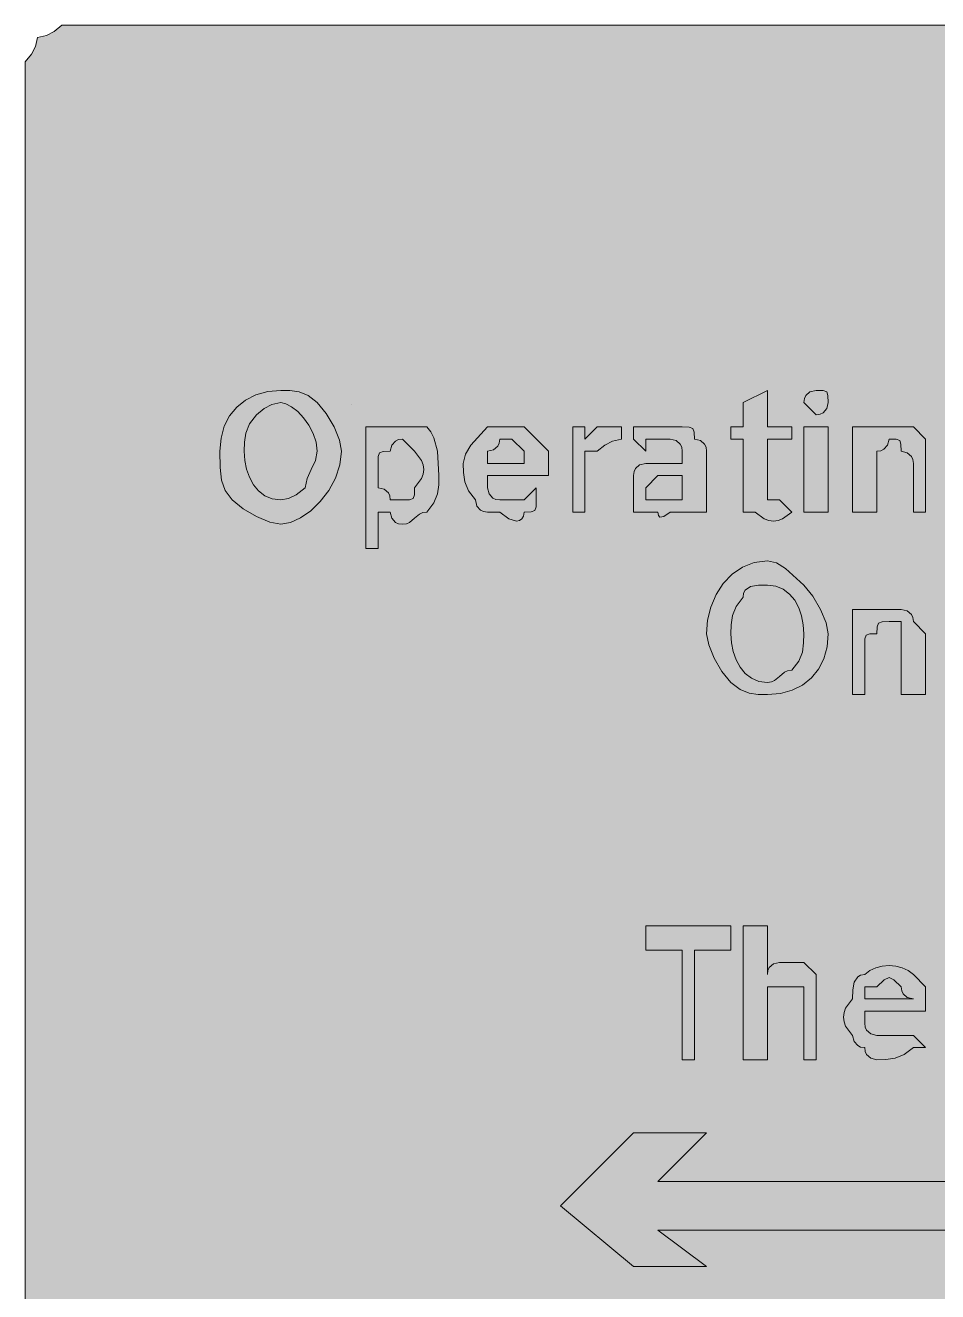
# Model space of a CAD drawing. Header units: metres. Extents: x 10 to 558, y 11 to 258.
# Drawn here: x 9.8 to 99.8, y 133.4 to 258.2 of the extents above; entities that cross this region are included whole.
import ezdxf

# ---------------------------------------------------------------- set-up
doc = ezdxf.new("R2010")
doc.units = ezdxf.units.M
for name, color, linetype, true_color in [('FILL_FIREBRICK_C36B00', 7, 'Continuous', 0xc36b00), ('FILL_WHITE_FFFFFF', 7, 'Continuous', 0xffffff), ('STROKE_WHITE_FFFFFF', 7, 'Continuous', 0xffffff)]:
    doc.layers.add(name, color=color, linetype=linetype, true_color=true_color)

msp = doc.modelspace()

# ---------------------------------------------------------------- hatches: boundary and pattern name
at = {"layer": 'FILL_FIREBRICK_C36B00', "true_color": 0xc36b00}
h = msp.add_hatch(color=7, dxfattribs=at)
h.dxf.hatch_style = 1
h.paths.add_polyline_path([(552.54, 258.22), (553.8, 258.09), (554.83, 257.73), (555.75, 257.04), (557.14, 255.43), (557.56, 254.72), (557.85, 254.04), (558.11, 252.65), (558.15, 251.04), (558.15, 18.24), (558.15, 14.64), (557.75, 14.59), (557.44, 14.43), (556.95, 13.89), (556.46, 13.12), (555.75, 12.24), (554.83, 11.55), (553.8, 11.19), (552.54, 11.06), (550.95, 11.04), (16.95, 11.04), (13.35, 11.04), (12.6, 11.64), (11.83, 12.05), (10.95, 12.24), (10.26, 13.85), (9.9, 15.24), (9.77, 16.63), (9.75, 18.24), (9.75, 251.04), (9.75, 254.64), (10.35, 255.39), (10.76, 256.16), (10.95, 257.04), (11.83, 257.23), (12.6, 257.64), (13.35, 258.24), (16.95, 258.24), (550.95, 258.24), (552.54, 258.22)])
at = {"layer": 'FILL_WHITE_FFFFFF', "true_color": 0xffffff}
h = msp.add_hatch(color=7, dxfattribs=at)
h.dxf.hatch_style = 1
h.paths.add_polyline_path([(36.75, 222.09), (37.65, 221.73), (38.55, 221.04), (39.43, 219.95), (40.2, 218.64), (40.74, 217.33), (40.95, 216.24), (40.79, 214.9), (40.35, 213.6), (39.68, 212.38), (38.85, 211.29), (37.9, 210.37), (36.9, 209.66), (35.9, 209.2), (34.95, 209.04), (33.86, 209.25), (32.55, 209.79), (31.24, 210.56), (30.15, 211.44), (29.46, 212.36), (29.1, 213.39), (28.97, 214.65), (28.95, 216.24), (29.06, 217.53), (29.38, 218.7), (29.9, 219.72), (30.6, 220.59), (31.47, 221.29), (32.49, 221.81), (33.66, 222.13), (34.95, 222.24), (35.85, 222.22), (36.75, 222.09)])
h.paths.add_polyline_path([(33.3, 220.44), (32.55, 219.84), (31.86, 218.94), (31.5, 218.04), (31.37, 217.14), (31.35, 216.24), (31.41, 215.34), (31.57, 214.48), (31.86, 213.67), (32.25, 212.94), (32.76, 212.33), (33.37, 211.85), (34.11, 211.55), (34.95, 211.44), (35.7, 211.59), (36.47, 211.95), (37.35, 212.64), (37.54, 213.54), (37.95, 214.44), (38.36, 215.34), (38.55, 216.24), (38.44, 217.14), (38.16, 218), (37.73, 218.81), (37.2, 219.54), (36.62, 220.15), (36.02, 220.63), (35.45, 220.93), (34.95, 221.04), (34.07, 220.85), (33.3, 220.44)], flags=16)
h = msp.add_hatch(color=7, dxfattribs=at)
h.dxf.hatch_style = 1
h.paths.add_polyline_path([(84.15, 211.44), (85.35, 210.24), (84.45, 209.56), (84, 209.4), (83.55, 209.34), (83.1, 209.4), (82.65, 209.56), (81.75, 210.24), (80.55, 210.24), (80.55, 211.44), (80.55, 217.44), (79.35, 217.44), (79.35, 218.64), (80.55, 218.64), (80.55, 221.04), (82.95, 222.24), (82.95, 218.64), (85.35, 218.64), (85.35, 217.44), (82.95, 217.44), (82.95, 211.44), (84.15, 211.44)])
h = msp.add_hatch(color=7, dxfattribs=at)
h.dxf.hatch_style = 1
h.paths.add_polyline_path([(88.8, 220.44), (88.44, 220.03), (88.15, 219.89), (87.75, 219.84), (86.55, 221.04), (86.6, 221.44), (86.74, 221.73), (87.15, 222.09), (87.75, 222.24), (88.44, 222.22), (88.8, 222.09), (88.93, 221.73), (88.95, 221.04), (88.8, 220.44)])
h = msp.add_hatch(color=7, dxfattribs=at)
h.dxf.hatch_style = 1
h.paths.add_polyline_path([(49.75, 218.14), (50.04, 217.55), (50.4, 216.24), (50.55, 213.84), (50.53, 212.94), (50.4, 212.04), (50.04, 211.14), (49.35, 210.24), (48.95, 210.19), (48.64, 210.05), (48.15, 209.64), (47.66, 209.23), (47.35, 209.09), (46.95, 209.04), (46.55, 209.09), (46.26, 209.23), (45.9, 209.64), (45.75, 210.24), (44.55, 210.24), (44.55, 206.64), (43.35, 206.64), (43.35, 218.64), (44.55, 218.64), (49.35, 218.64), (49.75, 218.14)])
h.paths.add_polyline_path([(44.7, 216.09), (44.57, 215.73), (44.55, 215.04), (44.55, 213.84), (44.55, 212.64), (45.15, 212.49), (45.56, 212.13), (45.7, 211.84), (45.75, 211.44), (46.95, 211.44), (47.64, 211.46), (48, 211.59), (48.13, 211.95), (48.15, 212.64), (48.82, 213.54), (48.99, 213.99), (49.05, 214.44), (48.99, 214.89), (48.82, 215.34), (48.15, 216.24), (46.95, 217.44), (46.55, 217.39), (46.26, 217.25), (45.9, 216.84), (45.75, 216.24), (45.06, 216.22), (44.7, 216.09)], flags=16)
h = msp.add_hatch(color=7, dxfattribs=at)
h.dxf.hatch_style = 1
h.paths.add_polyline_path([(54.95, 210.29), (54.66, 210.43), (54.3, 210.84), (54.15, 211.44), (53.46, 212.34), (53.1, 213.24), (52.97, 214.14), (52.95, 215.04), (53.16, 215.94), (53.7, 216.84), (55.35, 218.64), (58.95, 218.64), (61.35, 216.24), (61.35, 213.84), (55.35, 213.84), (55.35, 212.64), (55.5, 212.04), (55.86, 211.63), (56.15, 211.49), (56.55, 211.44), (57.75, 211.44), (58.95, 211.44), (60.15, 212.64), (60.15, 211.44), (60.13, 210.75), (60, 210.39), (59.64, 210.26), (58.95, 210.24), (58.9, 209.85), (58.74, 209.56), (58.51, 209.4), (58.2, 209.34), (57.43, 209.56), (56.55, 210.24), (55.35, 210.24), (54.95, 210.29)])
h.paths.add_polyline_path([(58.95, 216.24), (57.75, 217.44), (56.55, 217.44), (56.5, 217.04), (56.36, 216.75), (55.95, 216.39), (55.35, 216.24), (55.35, 215.04), (58.95, 215.04), (58.95, 216.24)], flags=16)
h = msp.add_hatch(color=7, dxfattribs=at)
h.dxf.hatch_style = 1
h.paths.add_polyline_path([(66.15, 218.64), (68.55, 218.64), (68.55, 217.44), (67.67, 217.25), (66.9, 216.84), (66.15, 216.24), (64.95, 216.24), (64.95, 215.04), (64.95, 210.24), (63.75, 210.24), (63.75, 218.64), (64.95, 218.64), (64.95, 217.44), (66.15, 218.64)])
h = msp.add_hatch(color=7, dxfattribs=at)
h.dxf.hatch_style = 1
h.paths.add_polyline_path([(69.75, 210.24), (69.75, 212.64), (69.75, 213.84), (69.8, 214.24), (69.94, 214.53), (70.35, 214.89), (70.95, 215.04), (72.15, 215.04), (73.35, 215.04), (74.55, 215.04), (74.55, 216.24), (74.5, 216.64), (74.36, 216.93), (73.95, 217.29), (73.35, 217.44), (72.15, 217.44), (70.95, 217.44), (70.95, 216.24), (69.75, 217.44), (69.75, 218.64), (70.95, 218.64), (72.15, 218.64), (74.55, 218.64), (75.24, 218.62), (75.6, 218.49), (75.73, 218.13), (75.75, 217.44), (76.35, 217.29), (76.76, 216.93), (76.9, 216.64), (76.95, 216.24), (76.95, 215.04), (76.95, 211.44), (76.95, 210.24), (75.75, 210.24), (74.55, 210.24), (73.35, 210.24), (72.75, 209.79), (72.34, 209.73), (72.2, 209.9), (72.15, 210.24), (70.95, 210.24), (69.75, 210.24)])
h.paths.add_polyline_path([(74.55, 211.44), (74.55, 212.64), (74.55, 213.84), (73.35, 213.84), (72.15, 213.84), (70.95, 212.64), (70.95, 211.44), (72.15, 211.44), (73.35, 211.44), (74.55, 211.44)], flags=16)
h = msp.add_hatch(color=7, dxfattribs=at)
h.dxf.hatch_style = 1
h.paths.add_polyline_path([(86.55, 210.24), (86.55, 218.64), (88.95, 218.64), (88.95, 210.24), (86.55, 210.24)])
h = msp.add_hatch(color=7, dxfattribs=at)
h.dxf.hatch_style = 1
h.paths.add_polyline_path([(94.8, 216.84), (94.44, 216.43), (94.15, 216.29), (93.75, 216.24), (93.75, 215.04), (93.75, 210.24), (91.35, 210.24), (91.35, 218.64), (93.75, 218.64), (94.95, 218.64), (97.35, 218.64), (98.55, 217.44), (98.55, 216.24), (98.55, 210.24), (97.35, 210.24), (97.35, 215.04), (97.3, 215.44), (97.16, 215.73), (96.75, 216.09), (96.15, 216.24), (96.13, 216.93), (96, 217.29), (95.64, 217.42), (94.95, 217.44), (94.8, 216.84)])
h = msp.add_hatch(color=7, dxfattribs=at)
h.dxf.hatch_style = 1
h.paths.add_polyline_path([(84.75, 204.69), (86.55, 203.04), (87.43, 201.95), (88.2, 200.64), (88.74, 199.33), (88.95, 198.24), (88.84, 196.95), (88.52, 195.78), (88, 194.76), (87.3, 193.89), (86.43, 193.19), (85.41, 192.67), (84.24, 192.35), (82.95, 192.24), (82.05, 192.26), (81.15, 192.39), (80.25, 192.75), (79.35, 193.44), (78.47, 194.53), (77.7, 195.84), (77.16, 197.15), (76.95, 198.24), (77.06, 199.58), (77.38, 200.88), (77.9, 202.1), (78.6, 203.19), (79.47, 204.11), (80.49, 204.82), (81.66, 205.28), (82.95, 205.44), (83.85, 205.23), (84.75, 204.69)])
h.paths.add_polyline_path([(81.3, 202.89), (80.76, 202.53), (80.6, 202.24), (80.55, 201.84), (79.86, 200.94), (79.5, 200.04), (79.37, 199.14), (79.35, 198.24), (79.41, 197.34), (79.57, 196.48), (79.86, 195.67), (80.25, 194.94), (80.76, 194.33), (81.38, 193.85), (82.11, 193.55), (82.95, 193.44), (83.35, 193.49), (83.66, 193.63), (84.15, 194.04), (84.64, 194.45), (84.95, 194.59), (85.35, 194.64), (86.04, 195.54), (86.4, 196.44), (86.53, 197.34), (86.55, 198.24), (86.49, 199.14), (86.32, 200), (86.04, 200.81), (85.65, 201.54), (85.14, 202.15), (84.52, 202.63), (83.79, 202.93), (82.95, 203.04), (82.07, 203.02), (81.3, 202.89)], flags=16)
h = msp.add_hatch(color=7, dxfattribs=at)
h.dxf.hatch_style = 1
h.paths.add_polyline_path([(94.26, 199.42), (93.9, 199.29), (93.77, 198.93), (93.75, 198.24), (93.06, 198.22), (92.7, 198.09), (92.57, 197.73), (92.55, 197.04), (92.55, 192.24), (91.35, 192.24), (91.35, 200.64), (92.55, 200.64), (94.95, 200.64), (96.15, 200.64), (96.75, 200.49), (97.16, 200.13), (97.3, 199.84), (97.35, 199.44), (98.55, 198.24), (98.55, 192.24), (96.15, 192.24), (96.15, 198.24), (96.15, 199.44), (94.95, 199.44), (94.26, 199.42)])
h = msp.add_hatch(color=7, dxfattribs=at)
h.dxf.hatch_style = 1
h.paths.add_polyline_path([(79.35, 167.04), (75.75, 167.04), (75.75, 156.24), (74.55, 156.24), (74.55, 167.04), (70.95, 167.04), (70.95, 169.44), (79.35, 169.44), (79.35, 167.04)])
h = msp.add_hatch(color=7, dxfattribs=at)
h.dxf.hatch_style = 1
h.paths.add_polyline_path([(86.55, 163.44), (85.35, 163.44), (84.15, 163.44), (82.95, 163.44), (82.95, 162.24), (82.95, 156.24), (80.55, 156.24), (80.55, 169.44), (82.95, 169.44), (82.95, 164.64), (83, 165.04), (83.14, 165.33), (83.55, 165.69), (84.15, 165.84), (86.55, 165.84), (87.75, 164.64), (87.75, 162.24), (87.75, 156.24), (86.55, 156.24), (86.55, 162.24), (86.55, 163.44)])
h = msp.add_hatch(color=7, dxfattribs=at)
h.dxf.hatch_style = 1
h.paths.add_polyline_path([(92.74, 156.75), (92.6, 157.04), (92.55, 157.44), (92.15, 157.49), (91.86, 157.63), (91.5, 158.04), (91.35, 158.64), (90.67, 159.54), (90.51, 159.99), (90.45, 160.44), (90.51, 160.89), (90.67, 161.34), (91.35, 162.24), (91.37, 163.12), (91.5, 163.89), (91.86, 164.43), (92.15, 164.59), (92.55, 164.64), (93.05, 165.03), (93.64, 165.31), (94.28, 165.48), (94.95, 165.54), (95.62, 165.48), (96.26, 165.31), (96.85, 165.03), (97.35, 164.64), (98.55, 163.44), (98.55, 161.04), (92.55, 161.04), (92.55, 159.84), (92.6, 159.44), (92.74, 159.15), (93.15, 158.79), (93.75, 158.64), (94.95, 158.64), (97.35, 158.64), (98.55, 157.44), (97.35, 157.44), (96.45, 156.75), (95.55, 156.39), (94.65, 156.26), (93.75, 156.24), (93.15, 156.39), (92.74, 156.75)])
h.paths.add_polyline_path([(96.75, 162.39), (96.34, 162.75), (96.2, 163.04), (96.15, 163.44), (95.44, 164.11), (94.95, 164.34), (94.46, 164.11), (93.75, 163.44), (92.55, 163.44), (92.55, 162.24), (97.35, 162.24), (96.75, 162.39)], flags=16)
h = msp.add_hatch(color=7, dxfattribs=at)
h.dxf.hatch_style = 1
h.paths.add_polyline_path([(76.95, 135.84), (69.75, 135.84), (62.55, 141.84), (69.75, 149.04), (76.95, 149.04), (72.15, 144.24), (505.35, 144.24), (505.35, 139.44), (72.15, 139.44), (76.95, 135.84)])

# ---------------------------------------------------------------- linework, layer by layer
at = {"layer": 'FILL_FIREBRICK_C36B00', "lineweight": 0, "true_color": 0xc36b00}
msp.add_lwpolyline([(550.95, 11.04), (16.95, 11.04), (13.35, 11.04), (12.6, 11.64), (11.83, 12.05), (10.95, 12.24), (10.26, 13.85), (9.9, 15.24), (9.77, 16.63), (9.75, 18.24), (9.75, 251.04), (9.75, 254.64), (10.35, 255.39), (10.76, 256.16), (10.95, 257.04), (11.83, 257.23), (12.6, 257.64), (13.35, 258.24), (16.95, 258.24), (550.95, 258.24)], dxfattribs=at)
at = {"layer": 'FILL_WHITE_FFFFFF', "lineweight": 0, "true_color": 0xffffff}
for points in [[(36.75, 222.09), (37.65, 221.73), (38.55, 221.04), (39.43, 219.95), (40.2, 218.64), (40.74, 217.33), (40.95, 216.24), (40.79, 214.9), (40.35, 213.6), (39.68, 212.38), (38.85, 211.29), (37.9, 210.37), (36.9, 209.66), (35.9, 209.2), (34.95, 209.04), (33.86, 209.25), (32.55, 209.79), (31.24, 210.56), (30.15, 211.44), (29.46, 212.36), (29.1, 213.39), (28.97, 214.65), (28.95, 216.24), (29.06, 217.53), (29.38, 218.7), (29.9, 219.72), (30.6, 220.59), (31.47, 221.29), (32.49, 221.81), (33.66, 222.13), (34.95, 222.24), (35.85, 222.22)], [(33.3, 220.44), (32.55, 219.84), (31.86, 218.94), (31.5, 218.04), (31.37, 217.14), (31.35, 216.24), (31.41, 215.34), (31.57, 214.48), (31.86, 213.67), (32.25, 212.94), (32.76, 212.33), (33.37, 211.85), (34.11, 211.55), (34.95, 211.44), (35.7, 211.59), (36.47, 211.95), (37.35, 212.64), (37.54, 213.54), (37.95, 214.44), (38.36, 215.34), (38.55, 216.24), (38.44, 217.14), (38.16, 218), (37.73, 218.81), (37.2, 219.54), (36.62, 220.15), (36.02, 220.63), (35.45, 220.93), (34.95, 221.04), (34.07, 220.85)], [(84.15, 211.44), (85.35, 210.24), (84.45, 209.56), (84, 209.4), (83.55, 209.34), (83.1, 209.4), (82.65, 209.56), (81.75, 210.24), (80.55, 210.24), (80.55, 211.44), (80.55, 217.44), (79.35, 217.44), (79.35, 218.64), (80.55, 218.64), (80.55, 221.04), (82.95, 222.24), (82.95, 218.64), (85.35, 218.64), (85.35, 217.44), (82.95, 217.44), (82.95, 211.44)], [(88.8, 220.44), (88.44, 220.03), (88.15, 219.89), (87.75, 219.84), (86.55, 221.04), (86.6, 221.44), (86.74, 221.73), (87.15, 222.09), (87.75, 222.24), (88.44, 222.22), (88.8, 222.09), (88.93, 221.73), (88.95, 221.04)], [(49.75, 218.14), (50.04, 217.55), (50.4, 216.24), (50.55, 213.84), (50.53, 212.94), (50.4, 212.04), (50.04, 211.14), (49.35, 210.24), (48.95, 210.19), (48.64, 210.05), (48.15, 209.64), (47.66, 209.23), (47.35, 209.09), (46.95, 209.04), (46.55, 209.09), (46.26, 209.23), (45.9, 209.64), (45.75, 210.24), (44.55, 210.24), (44.55, 206.64), (43.35, 206.64), (43.35, 218.64), (44.55, 218.64), (49.35, 218.64)], [(54.95, 210.29), (54.66, 210.43), (54.3, 210.84), (54.15, 211.44), (53.46, 212.34), (53.1, 213.24), (52.97, 214.14), (52.95, 215.04), (53.16, 215.94), (53.7, 216.84), (55.35, 218.64), (58.95, 218.64), (61.35, 216.24), (61.35, 213.84), (55.35, 213.84), (55.35, 212.64), (55.5, 212.04), (55.86, 211.63), (56.15, 211.49), (56.55, 211.44), (57.75, 211.44), (58.95, 211.44), (60.15, 212.64), (60.15, 211.44), (60.13, 210.75), (60, 210.39), (59.64, 210.26), (58.95, 210.24), (58.9, 209.85), (58.74, 209.56), (58.51, 209.4), (58.2, 209.34), (57.43, 209.56), (56.55, 210.24), (55.35, 210.24)], [(66.15, 218.64), (68.55, 218.64), (68.55, 217.44), (67.67, 217.25), (66.9, 216.84), (66.15, 216.24), (64.95, 216.24), (64.95, 215.04), (64.95, 210.24), (63.75, 210.24), (63.75, 218.64), (64.95, 218.64), (64.95, 217.44)], [(69.75, 210.24), (69.75, 212.64), (69.75, 213.84), (69.8, 214.24), (69.94, 214.53), (70.35, 214.89), (70.95, 215.04), (72.15, 215.04), (73.35, 215.04), (74.55, 215.04), (74.55, 216.24), (74.5, 216.64), (74.36, 216.93), (73.95, 217.29), (73.35, 217.44), (72.15, 217.44), (70.95, 217.44), (70.95, 216.24), (69.75, 217.44), (69.75, 218.64), (70.95, 218.64), (72.15, 218.64), (74.55, 218.64), (75.24, 218.62), (75.6, 218.49), (75.73, 218.13), (75.75, 217.44), (76.35, 217.29), (76.76, 216.93), (76.9, 216.64), (76.95, 216.24), (76.95, 215.04), (76.95, 211.44), (76.95, 210.24), (75.75, 210.24), (74.55, 210.24), (73.35, 210.24), (72.75, 209.79), (72.34, 209.73), (72.2, 209.9), (72.15, 210.24), (70.95, 210.24)], [(86.55, 210.24), (86.55, 218.64), (88.95, 218.64), (88.95, 210.24)], [(94.8, 216.84), (94.44, 216.43), (94.15, 216.29), (93.75, 216.24), (93.75, 215.04), (93.75, 210.24), (91.35, 210.24), (91.35, 218.64), (93.75, 218.64), (94.95, 218.64), (97.35, 218.64), (98.55, 217.44), (98.55, 216.24), (98.55, 210.24), (97.35, 210.24), (97.35, 215.04), (97.3, 215.44), (97.16, 215.73), (96.75, 216.09), (96.15, 216.24), (96.13, 216.93), (96, 217.29), (95.64, 217.42), (94.95, 217.44)], [(44.7, 216.09), (44.57, 215.73), (44.55, 215.04), (44.55, 213.84), (44.55, 212.64), (45.15, 212.49), (45.56, 212.13), (45.7, 211.84), (45.75, 211.44), (46.95, 211.44), (47.64, 211.46), (48, 211.59), (48.13, 211.95), (48.15, 212.64), (48.82, 213.54), (48.99, 213.99), (49.05, 214.44), (48.99, 214.89), (48.82, 215.34), (48.15, 216.24), (46.95, 217.44), (46.55, 217.39), (46.26, 217.25), (45.9, 216.84), (45.75, 216.24), (45.06, 216.22)], [(58.95, 216.24), (57.75, 217.44), (56.55, 217.44), (56.5, 217.04), (56.36, 216.75), (55.95, 216.39), (55.35, 216.24), (55.35, 215.04), (58.95, 215.04)], [(74.55, 211.44), (74.55, 212.64), (74.55, 213.84), (73.35, 213.84), (72.15, 213.84), (70.95, 212.64), (70.95, 211.44), (72.15, 211.44), (73.35, 211.44)], [(84.75, 204.69), (86.55, 203.04), (87.43, 201.95), (88.2, 200.64), (88.74, 199.33), (88.95, 198.24), (88.84, 196.95), (88.52, 195.78), (88, 194.76), (87.3, 193.89), (86.43, 193.19), (85.41, 192.67), (84.24, 192.35), (82.95, 192.24), (82.05, 192.26), (81.15, 192.39), (80.25, 192.75), (79.35, 193.44), (78.47, 194.53), (77.7, 195.84), (77.16, 197.15), (76.95, 198.24), (77.06, 199.58), (77.38, 200.88), (77.9, 202.1), (78.6, 203.19), (79.47, 204.11), (80.49, 204.82), (81.66, 205.28), (82.95, 205.44), (83.85, 205.23)], [(81.3, 202.89), (80.76, 202.53), (80.6, 202.24), (80.55, 201.84), (79.86, 200.94), (79.5, 200.04), (79.37, 199.14), (79.35, 198.24), (79.41, 197.34), (79.57, 196.48), (79.86, 195.67), (80.25, 194.94), (80.76, 194.33), (81.38, 193.85), (82.11, 193.55), (82.95, 193.44), (83.35, 193.49), (83.66, 193.63), (84.15, 194.04), (84.64, 194.45), (84.95, 194.59), (85.35, 194.64), (86.04, 195.54), (86.4, 196.44), (86.53, 197.34), (86.55, 198.24), (86.49, 199.14), (86.32, 200), (86.04, 200.81), (85.65, 201.54), (85.14, 202.15), (84.52, 202.63), (83.79, 202.93), (82.95, 203.04), (82.07, 203.02)], [(94.26, 199.42), (93.9, 199.29), (93.77, 198.93), (93.75, 198.24), (93.06, 198.22), (92.7, 198.09), (92.57, 197.73), (92.55, 197.04), (92.55, 192.24), (91.35, 192.24), (91.35, 200.64), (92.55, 200.64), (94.95, 200.64), (96.15, 200.64), (96.75, 200.49), (97.16, 200.13), (97.3, 199.84), (97.35, 199.44), (98.55, 198.24), (98.55, 192.24), (96.15, 192.24), (96.15, 198.24), (96.15, 199.44), (94.95, 199.44)], [(79.35, 167.04), (75.75, 167.04), (75.75, 156.24), (74.55, 156.24), (74.55, 167.04), (70.95, 167.04), (70.95, 169.44), (79.35, 169.44)], [(86.55, 163.44), (85.35, 163.44), (84.15, 163.44), (82.95, 163.44), (82.95, 162.24), (82.95, 156.24), (80.55, 156.24), (80.55, 169.44), (82.95, 169.44), (82.95, 164.64), (83, 165.04), (83.14, 165.33), (83.55, 165.69), (84.15, 165.84), (86.55, 165.84), (87.75, 164.64), (87.75, 162.24), (87.75, 156.24), (86.55, 156.24), (86.55, 162.24)], [(92.74, 156.75), (92.6, 157.04), (92.55, 157.44), (92.15, 157.49), (91.86, 157.63), (91.5, 158.04), (91.35, 158.64), (90.67, 159.54), (90.51, 159.99), (90.45, 160.44), (90.51, 160.89), (90.67, 161.34), (91.35, 162.24), (91.37, 163.12), (91.5, 163.89), (91.86, 164.43), (92.15, 164.59), (92.55, 164.64), (93.05, 165.03), (93.64, 165.31), (94.28, 165.48), (94.95, 165.54), (95.62, 165.48), (96.26, 165.31), (96.85, 165.03), (97.35, 164.64), (98.55, 163.44), (98.55, 161.04), (92.55, 161.04), (92.55, 159.84), (92.6, 159.44), (92.74, 159.15), (93.15, 158.79), (93.75, 158.64), (94.95, 158.64), (97.35, 158.64), (98.55, 157.44), (97.35, 157.44), (96.45, 156.75), (95.55, 156.39), (94.65, 156.26), (93.75, 156.24), (93.15, 156.39)], [(96.75, 162.39), (96.34, 162.75), (96.2, 163.04), (96.15, 163.44), (95.44, 164.11), (94.95, 164.34), (94.46, 164.11), (93.75, 163.44), (92.55, 163.44), (92.55, 162.24), (97.35, 162.24)], [(76.95, 135.84), (69.75, 135.84), (62.55, 141.84), (69.75, 149.04), (76.95, 149.04), (72.15, 144.24), (505.35, 144.24), (505.35, 139.44), (72.15, 139.44)]]:
    msp.add_lwpolyline(points, close=True, dxfattribs=at)
at = {"layer": 'STROKE_WHITE_FFFFFF', "lineweight": 0, "true_color": 0xffffff}
msp.add_lwpolyline([(41.95, 220.88), (41.95, 220.88)], dxfattribs=at)

doc.saveas('drawing.dxf')
